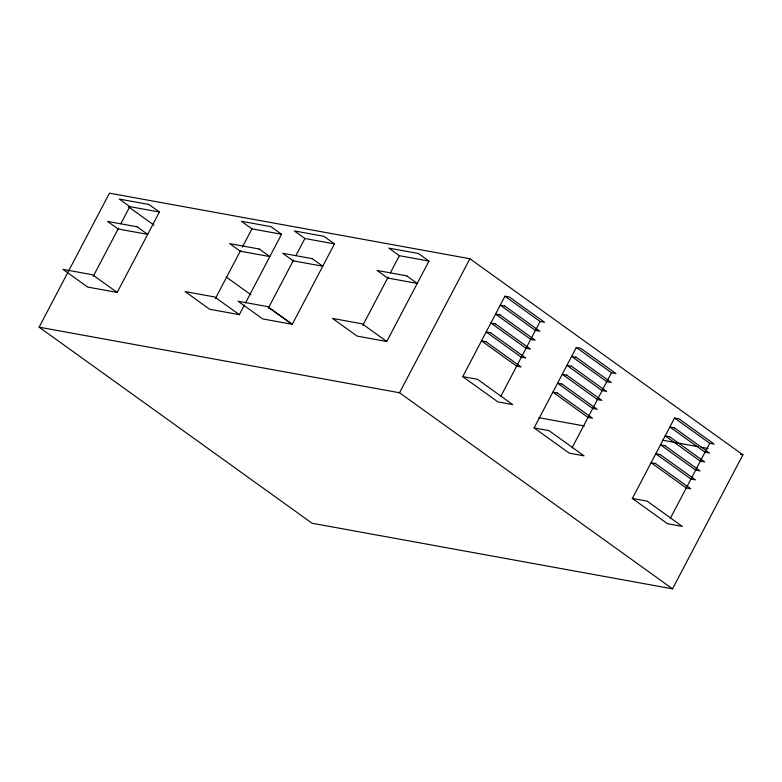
<?xml version="1.0" encoding="UTF-8"?>
<svg xmlns="http://www.w3.org/2000/svg" width="782" height="782" viewBox="0 0 782 782"><rect width="100%" height="100%" fill="white"/><g stroke="black" fill="none" stroke-linecap="round" stroke-linejoin="round"><path stroke-width="1.17" d="M39.1 327.169L109.46 193.154L469.894 258.744L742.9 454.831L672.54 588.846L312.106 523.256L39.1 327.169L399.534 392.76L672.54 588.846M93.244 276.339L118.571 228.09M120.819 223.799L129.832 206.644L159.42 212.03L117.202 292.439L87.613 287.053L62.99 269.379L92.589 274.756L117.202 292.439M215.373 298.558L240.7 250.308M242.391 247.092L251.96 228.872L281.549 234.258L245.528 302.869M239.331 314.667L214.718 296.984L185.119 291.598L209.742 309.281L239.331 314.667L244.404 305.019M268.304 308.196L293.631 259.947M295.889 255.655L304.892 238.5L334.481 243.886L292.273 324.295L262.674 318.909L238.06 301.236L267.649 306.612L292.273 324.295M362.799 325.39L388.126 277.141M390.374 272.85L399.387 255.694L428.976 261.08L386.758 341.49L357.169 336.113L332.546 318.43L362.144 323.816L386.758 341.49M399.534 392.76L469.894 258.744M462.729 376.631L477.519 379.319L512.689 404.587L497.89 401.889L462.729 376.631L504.937 296.222L509.385 297.023L544.546 322.292L540.108 321.48L504.937 296.222M500.705 396.533L540.108 321.48M534.106 427.901L548.896 430.589L584.066 455.847L569.267 453.159L534.106 427.901L576.314 347.482L580.762 348.293L615.923 373.552L611.485 372.75L576.314 347.482M572.082 447.793L611.485 372.75M632.335 498.447L647.125 501.145L682.295 526.403L667.505 523.715L632.335 498.447L674.553 418.038L678.991 418.849L714.162 444.108L709.714 443.296L674.553 418.038M670.311 518.349L709.714 443.296M538.651 417.666L584.31 425.975M662.403 440.178L698.443 446.737M700.848 447.177L708.062 448.487M740.495 454.391L742.9 454.831M428.976 261.08L418.429 253.505L388.83 248.119L399.387 255.694M334.481 243.886L323.934 236.311L294.345 230.925L304.892 238.5M281.549 234.258L271.002 226.682L241.403 221.296L251.96 228.872M159.42 212.03L148.873 204.454L119.275 199.068L129.832 206.644M128.258 206.653L153.976 225.118M226.184 276.984L250.914 294.746M268.715 307.541L292.458 324.589M137.143 226.79L107.554 221.404L118.102 228.979L147.69 234.365L137.143 226.79M259.272 249.018L229.683 243.632L240.23 251.208L269.819 256.594L259.272 249.018M312.204 258.647L282.615 253.26L293.162 260.836L322.761 266.222L312.204 258.647M406.699 275.841L377.11 270.455L387.657 278.03L417.246 283.416L406.699 275.841M504.693 305.958L500.255 305.156L535.416 330.415L539.863 331.226L504.693 305.958M500.001 314.892L495.563 314.09L530.734 339.349L535.171 340.16L500.001 314.892M495.309 323.826L490.871 323.025L526.042 348.283L530.479 349.095L495.309 323.826M490.617 332.761L486.179 331.959L521.35 357.218L525.787 358.029L490.617 332.761M576.07 357.227L571.632 356.416L606.793 381.684L611.231 382.486L576.07 357.227M485.925 341.695L481.487 340.893L516.658 366.152L521.095 366.963L485.925 341.695M571.378 366.162L566.94 365.35L602.101 390.619L606.549 391.42L571.378 366.162M566.686 375.096L562.248 374.285L597.419 399.553L601.857 400.355L566.686 375.096M561.994 384.03L557.556 383.219L592.727 408.487L597.165 409.289L561.994 384.03M557.302 392.965L552.864 392.153L588.035 417.422L592.473 418.223L557.302 392.965M674.299 427.783L669.861 426.972L705.032 452.231L709.469 453.042L674.299 427.783M669.607 436.718L665.169 435.906L700.34 461.165L704.778 461.976L669.607 436.718M664.915 445.652L660.477 444.841L695.648 470.099L700.086 470.911L664.915 445.652M660.223 454.586L655.785 453.775L690.956 479.034L695.394 479.845L660.223 454.586M655.531 463.521L651.093 462.709L686.264 487.968L690.702 488.779L655.531 463.521"/></g></svg>
